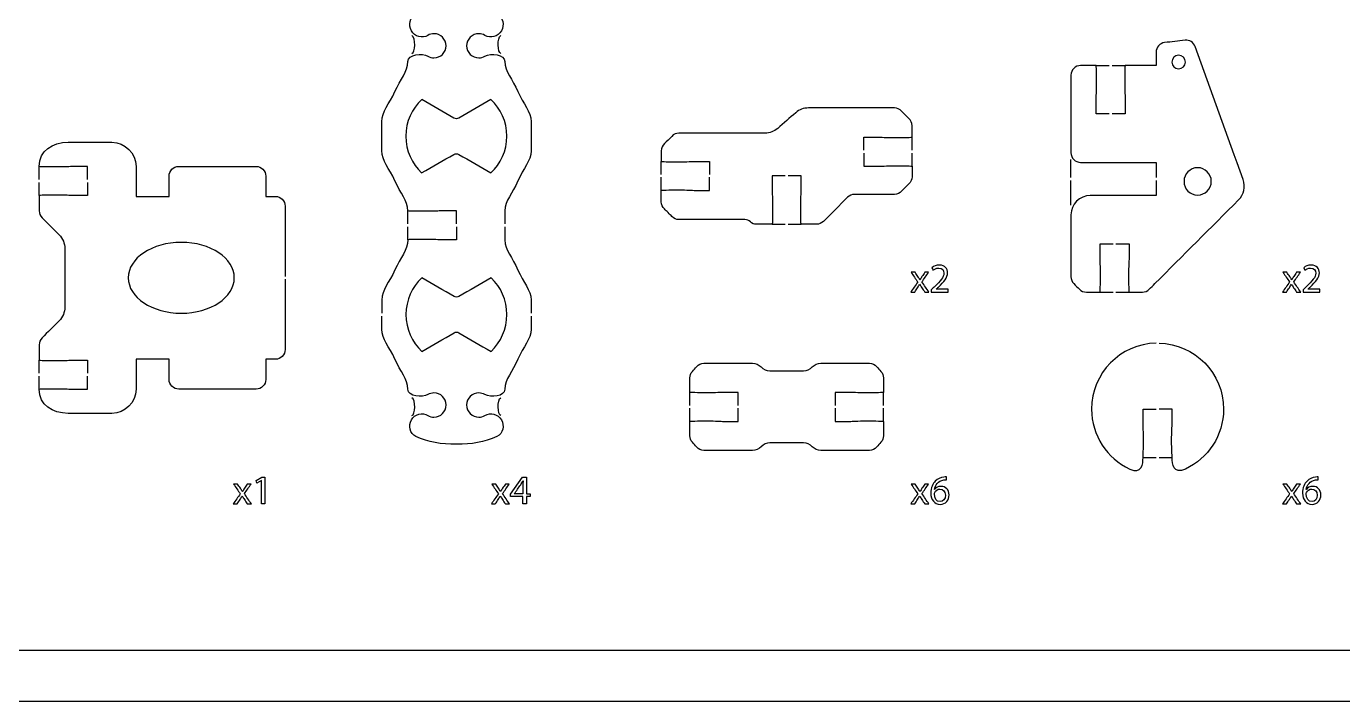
# Model space of a CAD drawing. Extents: x 0 to 465, y 0 to 285.
# Drawn here: x 155.2 to 291.2, y 145.2 to 214.9 of the extents above; entities that cross this region are included whole.
import ezdxf

# ---------------------------------------------------------------- set-up
doc = ezdxf.new("R2010")
doc.units = 0
doc.header["$MEASUREMENT"] = 0
doc.layers.add('DEFAULT', color=18, linetype='CONTINUOUS')

msp = doc.modelspace()

# ---------------------------------------------------------------- linework, layer by layer
at = {"layer": 'DEFAULT', "color": 18}
for points in [[(460.18, 145.18), (5.18, 145.18), (5.18, 280.18), (460.18, 280.18)], [(455.18, 150.45), (80.18, 150.45), (80.18, 275.45), (455.18, 275.45)], [(179.48, 168), (179.47, 168), (179, 167.74), (178.92, 168.03), (179.52, 168.35), (179.84, 168.35), (179.84, 165.6), (179.48, 165.6)], [(206.5, 165.6), (206.5, 166.35), (205.22, 166.35), (205.22, 166.59), (206.45, 168.35), (206.85, 168.35), (206.85, 166.64), (207.24, 166.64), (207.24, 166.35), (206.85, 166.35), (206.85, 165.6)]]:
    msp.add_lwpolyline(points, close=True, dxfattribs=at)
at = {"layer": 'DEFAULT', "color": 1}
for points in [[(265.73, 210.87), (267.08, 210.87)], [(267.38, 210.87), (268.73, 210.87)], [(246.71, 202.12), (246.71, 203.47)], [(246.71, 200.47), (246.71, 201.83)], [(156.51, 199.1), (156.51, 200.44)], [(220.79, 199.63), (220.79, 200.97)], [(263.13, 199.31), (263.13, 201.17)], [(156.51, 197.45), (156.51, 198.8)], [(220.79, 197.98), (220.79, 199.33)], [(263.13, 196.45), (263.13, 199.01)], [(194.61, 194.51), (194.61, 195.86)], [(194.61, 192.87), (194.61, 194.21)], [(232.25, 194.48), (233.6, 194.48)], [(233.9, 194.48), (235.25, 194.48)], [(266.13, 187.47), (267.48, 187.47)], [(267.78, 187.47), (269.13, 187.47)], [(156.51, 179.1), (156.51, 180.45)], [(156.51, 177.45), (156.51, 178.8)], [(223.75, 175.77), (223.75, 177.12)], [(243.75, 175.77), (243.75, 177.12)], [(223.75, 174.12), (223.75, 175.47)], [(243.75, 174.12), (243.75, 175.47)], [(270.58, 170.38), (271.93, 170.38)], [(272.23, 170.38), (273.58, 170.38)]]:
    msp.add_lwpolyline(points, dxfattribs=at)
for points, knots in [([(199.62, 194.51), (199.62, 194.96), (199.62, 195.41), (199.62, 195.86), (199.11, 195.86), (198.61, 195.86), (198.11, 195.86), (197.83, 195.86), (197.33, 195.82), (196.36, 195.82), (195.4, 195.82), (194.61, 195.84), (194.61, 195.86), (194.61, 196.93), (193.83, 197.66), (193.26, 198.97), (192.69, 200.28), (191.91, 201.01), (191.91, 202.08), (191.91, 203.08), (191.91, 204.08), (191.91, 205.07), (191.91, 206.14), (192.69, 206.87), (193.26, 208.18), (193.83, 209.49), (194.61, 210.21), (194.61, 211.28), (194.61, 212.05), (196.08, 212.18), (196.68, 211.83), (196.86, 211.72), (197.08, 211.66), (197.3, 211.66), (197.99, 211.66), (198.55, 212.22), (198.55, 212.91), (198.55, 213.6), (197.99, 214.16), (197.3, 214.16), (197.08, 214.16), (196.86, 214.1), (196.68, 213.99), (196.08, 213.64), (195.32, 213.85), (194.97, 214.45), (194.63, 215.04), (194.8, 215.87), (195.42, 216.16), (196.77, 216.79), (198.04, 216.97), (199.62, 216.97), (201.2, 216.97), (202.47, 216.79), (203.81, 216.16), (204.44, 215.87), (204.61, 215.04), (204.27, 214.45), (203.92, 213.85), (203.15, 213.64), (202.56, 213.99), (202.37, 214.1), (202.16, 214.16), (201.94, 214.16), (201.25, 214.16), (200.68, 213.6), (200.68, 212.91), (200.68, 212.22), (201.25, 211.66), (201.94, 211.66), (202.16, 211.66), (202.38, 211.72), (202.56, 211.83), (203.16, 212.18), (204.63, 212.05), (204.63, 211.28), (204.63, 210.21), (205.41, 209.49), (205.98, 208.18), (206.55, 206.87), (207.33, 206.14), (207.33, 205.07), (207.33, 204.07), (207.33, 203.07), (207.33, 202.07), (207.33, 201), (206.55, 200.28), (205.98, 198.96), (205.41, 197.66), (204.63, 196.93), (204.63, 195.86), (204.63, 195.41), (204.63, 194.96), (204.63, 194.51)], [0, 0, 0, 0, 3.83, 3.83, 3.83, 8.09, 8.09, 8.09, 9.09, 9.09, 9.09, 10.09, 10.09, 10.09, 11.09, 11.09, 11.09, 12.09, 12.09, 12.09, 20.59, 20.59, 20.59, 21.59, 21.59, 21.59, 22.59, 22.59, 22.59, 23.59, 23.59, 23.59, 24.59, 24.59, 24.59, 25.59, 25.59, 25.59, 26.59, 26.59, 26.59, 27.59, 27.59, 27.59, 28.59, 28.59, 28.59, 29.59, 29.59, 29.59, 30.59, 30.59, 30.59, 31.59, 31.59, 31.59, 32.59, 32.59, 32.59, 33.59, 33.59, 33.59, 34.59, 34.59, 34.59, 35.59, 35.59, 35.59, 36.59, 36.59, 36.59, 37.59, 37.59, 37.59, 38.59, 38.59, 38.59, 39.59, 39.59, 39.59, 40.59, 40.59, 40.59, 49.1, 49.1, 49.1, 50.1, 50.1, 50.1, 51.1, 51.1, 51.1, 54.93, 54.93, 54.93, 54.93]), ([(267.78, 192.47), (268.23, 192.47), (268.68, 192.47), (269.13, 192.47), (269.13, 191.97), (269.13, 191.47), (269.13, 190.97), (269.13, 190.69), (269.08, 190.19), (269.08, 189.22), (269.08, 188.26), (269.1, 187.47), (269.13, 187.47), (269.59, 187.47), (270.05, 187.47), (270.51, 187.47), (270.77, 187.47), (271.02, 187.58), (271.21, 187.76), (271.41, 187.96), (271.61, 188.16), (271.8, 188.35), (274.69, 191.24), (277.57, 194.12), (280.45, 197), (281, 197.55), (281.18, 198.36), (280.92, 199.09), (279.27, 203.67), (277.62, 208.25), (275.97, 212.83), (275.82, 213.27), (275.38, 213.54), (274.92, 213.49), (274.21, 213.4), (273.51, 213.32), (272.81, 213.24), (272.31, 213.18), (271.93, 212.75), (271.93, 212.24), (271.93, 211.78), (271.93, 211.33), (271.93, 210.87), (270.86, 210.87), (269.79, 210.87), (268.73, 210.87), (268.7, 210.87), (268.68, 210.09), (268.68, 209.12), (268.68, 208.16), (268.73, 207.66), (268.73, 207.37), (268.73, 206.87), (268.73, 206.37), (268.73, 205.87), (268.28, 205.87), (267.83, 205.87), (267.38, 205.87)], [0, 0, 0, 0, 3.82, 3.82, 3.82, 8.07, 8.07, 8.07, 9.07, 9.07, 9.07, 10.07, 10.07, 10.07, 13.98, 13.98, 13.98, 14.98, 14.98, 14.98, 17.36296, 17.36296, 17.36296, 52.018264, 52.018264, 52.018264, 53.018264, 53.018264, 53.018264, 94.4207, 94.4207, 94.4207, 95.4207, 95.4207, 95.4207, 101.422842, 101.422842, 101.422842, 102.422842, 102.422842, 102.422842, 106.302842, 106.302842, 106.302842, 115.372842, 115.372842, 115.372842, 116.372842, 116.372842, 116.372842, 117.372842, 117.372842, 117.372842, 121.622842, 121.622842, 121.622842, 125.442842, 125.442842, 125.442842, 125.442842]), ([(267.08, 205.87), (266.63, 205.87), (266.18, 205.87), (265.73, 205.87), (265.73, 206.37), (265.73, 206.87), (265.73, 207.37), (265.73, 207.66), (265.78, 208.16), (265.78, 209.12), (265.78, 210.09), (265.75, 210.87), (265.73, 210.87), (265.2, 210.87), (264.66, 210.87), (264.13, 210.87), (263.58, 210.87), (263.13, 210.42), (263.13, 209.87), (263.13, 207.2), (263.13, 204.54), (263.13, 201.87), (263.13, 201.32), (263.58, 200.87), (264.13, 200.87), (266.73, 200.87), (269.33, 200.87), (271.93, 200.87), (271.93, 200.35), (271.93, 199.83), (271.93, 199.31)], [0, 0, 0, 0, 3.83, 3.83, 3.83, 8.08, 8.08, 8.08, 9.08, 9.08, 9.08, 10.08, 10.08, 10.08, 14.610011, 14.610011, 14.610011, 15.610011, 15.610011, 15.610011, 38.270011, 38.270011, 38.270011, 39.270011, 39.270011, 39.270011, 61.370011, 61.370011, 61.370011, 65.800011, 65.800011, 65.800011, 65.800011]), ([(273.55, 211.23), (273.55, 211.62), (273.86, 211.94), (274.25, 211.94), (274.64, 211.94), (274.96, 211.62), (274.96, 211.23), (274.96, 210.84), (274.64, 210.53), (274.25, 210.53), (273.86, 210.53), (273.55, 210.84), (273.55, 211.23)], [1, 1, 1, 1, 2, 2, 2, 3, 3, 3, 4, 4, 4, 5, 5, 5, 5]), ([(203.19, 199.78), (202.08, 200.42), (200.97, 201.06), (199.86, 201.7), (199.71, 201.79), (199.52, 201.79), (199.36, 201.7), (198.25, 201.06), (197.14, 200.42), (196.03, 199.78), (195.03, 200.73), (194.39, 202.08), (194.39, 203.58), (194.39, 205.07), (195.03, 206.42), (196.04, 207.37), (197.15, 206.73), (198.25, 206.09), (199.36, 205.45), (199.52, 205.36), (199.71, 205.36), (199.86, 205.45), (200.97, 206.09), (202.08, 206.73), (203.19, 207.37), (204.2, 206.42), (204.83, 205.08), (204.83, 203.58), (204.83, 202.08), (204.2, 200.73), (203.19, 199.78)], [0, 0, 0, 0, 10.90028, 10.90028, 10.90028, 11.90028, 11.90028, 11.90028, 22.795563, 22.795563, 22.795563, 23.795563, 23.795563, 23.795563, 24.795563, 24.795563, 24.795563, 35.678527, 35.678527, 35.678527, 36.678527, 36.678527, 36.678527, 47.570148, 47.570148, 47.570148, 48.570148, 48.570148, 48.570148, 49.570148, 49.570148, 49.570148, 49.570148]), ([(241.71, 202.12), (241.71, 202.58), (241.71, 203.03), (241.71, 203.48), (242.21, 203.48), (242.71, 203.48), (243.21, 203.48), (243.5, 203.48), (243.99, 203.43), (244.96, 203.43), (245.93, 203.43), (246.71, 203.45), (246.71, 203.48), (246.71, 203.87), (246.71, 204.26), (246.71, 204.66), (246.71, 204.94), (246.59, 205.23), (246.37, 205.41), (246.15, 205.6), (245.82, 205.95), (245.62, 206.16), (245.43, 206.37), (245.17, 206.49), (244.89, 206.49), (241.92, 206.49), (238.96, 206.49), (236, 206.49), (235.51, 206.49), (235.05, 206.32), (234.68, 206), (234.06, 205.46), (233.44, 204.92), (232.82, 204.38), (232.45, 204.06), (231.99, 203.89), (231.51, 203.89), (228.54, 203.89), (225.58, 203.89), (222.62, 203.89), (222.34, 203.89), (222.07, 203.77), (221.88, 203.56), (221.68, 203.35), (221.35, 203.01), (221.13, 202.81), (220.92, 202.62), (220.79, 202.35), (220.79, 202.06), (220.79, 201.7), (220.79, 201.34), (220.79, 200.97), (220.79, 200.95), (221.58, 200.93), (222.54, 200.93), (223.51, 200.93), (224.01, 200.97), (224.29, 200.97), (224.79, 200.97), (225.29, 200.97), (225.79, 200.97), (225.79, 200.53), (225.79, 200.08), (225.79, 199.63)], [0, 0, 0, 0, 3.83, 3.83, 3.83, 8.08, 8.08, 8.08, 9.08, 9.08, 9.08, 10.08, 10.08, 10.08, 13.43, 13.43, 13.43, 14.43, 14.43, 14.43, 15.43, 15.43, 15.43, 16.43, 16.43, 16.43, 41.63, 41.63, 41.63, 42.63, 42.63, 42.63, 49.633728, 49.633728, 49.633728, 50.633728, 50.633728, 50.633728, 75.833728, 75.833728, 75.833728, 76.833728, 76.833728, 76.833728, 77.833728, 77.833728, 77.833728, 78.833728, 78.833728, 78.833728, 81.913728, 81.913728, 81.913728, 82.913728, 82.913728, 82.913728, 83.913728, 83.913728, 83.913728, 88.163728, 88.163728, 88.163728, 91.983728, 91.983728, 91.983728, 91.983728]), ([(161.5, 199.1), (161.5, 199.55), (161.5, 200), (161.5, 200.44), (161, 200.44), (160.5, 200.44), (160.01, 200.44), (159.72, 200.44), (159.22, 200.4), (158.26, 200.4), (157.29, 200.4), (156.51, 200.42), (156.51, 200.44), (156.51, 202.1), (157.85, 202.95), (159.51, 202.95), (161.01, 202.95), (162.51, 202.95), (164.01, 202.95), (165.39, 202.95), (166.51, 201.82), (166.51, 200.44), (166.51, 199.41), (166.51, 198.38), (166.51, 197.35), (167.65, 197.35), (168.79, 197.35), (169.93, 197.35), (169.93, 198.05), (169.93, 198.75), (169.93, 199.45), (169.93, 200), (170.37, 200.45), (170.92, 200.45), (173.59, 200.45), (176.26, 200.45), (178.92, 200.45), (179.47, 200.45), (179.92, 200), (179.92, 199.45), (179.92, 198.75), (179.93, 198.05), (179.93, 197.35), (180.26, 197.35), (180.59, 197.35), (180.92, 197.35), (181.48, 197.35), (181.92, 196.9), (181.92, 196.35), (181.92, 193.93), (181.92, 191.51), (181.92, 189.1)], [0, 0, 0, 0, 3.82, 3.82, 3.82, 8.07, 8.07, 8.07, 9.07, 9.07, 9.07, 10.07, 10.07, 10.07, 11.07, 11.07, 11.07, 23.82, 23.82, 23.82, 24.82, 24.82, 24.82, 33.6, 33.6, 33.6, 43.29, 43.29, 43.29, 49.25, 49.25, 49.25, 50.25, 50.25, 50.25, 72.92, 72.92, 72.92, 73.92, 73.92, 73.92, 79.880008, 79.880008, 79.880008, 82.710008, 82.710008, 82.710008, 83.710008, 83.710008, 83.710008, 104.270008, 104.270008, 104.270008, 104.270008]), ([(241.71, 201.83), (241.71, 201.37), (241.71, 200.92), (241.71, 200.47), (242.21, 200.47), (242.71, 200.47), (243.21, 200.47), (243.5, 200.47), (243.99, 200.52), (244.96, 200.52), (245.93, 200.52), (246.71, 200.5), (246.71, 200.47), (246.71, 200.11), (246.71, 199.75), (246.71, 199.39), (246.71, 199.11), (246.59, 198.84), (246.39, 198.65), (246.17, 198.45), (245.83, 198.11), (245.62, 197.89), (245.44, 197.68), (245.17, 197.56), (244.88, 197.56), (243.51, 197.56), (242.13, 197.56), (240.75, 197.56), (240.48, 197.56), (240.23, 197.46), (240.04, 197.27), (239.21, 196.43), (238.38, 195.6), (237.55, 194.77), (237.35, 194.58), (237.1, 194.48), (236.84, 194.48), (236.31, 194.48), (235.78, 194.48), (235.25, 194.48), (235.22, 194.48), (235.2, 195.26), (235.2, 196.23), (235.2, 197.2), (235.25, 197.69), (235.25, 197.98), (235.25, 198.48), (235.25, 198.98), (235.25, 199.48), (234.8, 199.48), (234.35, 199.48), (233.9, 199.48)], [0, 0, 0, 0, 3.83, 3.83, 3.83, 8.08, 8.08, 8.08, 9.08, 9.08, 9.08, 10.08, 10.08, 10.08, 13.16, 13.16, 13.16, 14.16, 14.16, 14.16, 15.16, 15.16, 15.16, 16.16, 16.16, 16.16, 27.88, 27.88, 27.88, 28.88, 28.88, 28.88, 38.892632, 38.892632, 38.892632, 39.892632, 39.892632, 39.892632, 44.382632, 44.382632, 44.382632, 45.382632, 45.382632, 45.382632, 46.382632, 46.382632, 46.382632, 50.632632, 50.632632, 50.632632, 54.452632, 54.452632, 54.452632, 54.452632]), ([(274.81, 198.91), (274.81, 199.69), (275.44, 200.32), (276.22, 200.32), (276.99, 200.32), (277.63, 199.69), (277.63, 198.91), (277.63, 198.13), (276.99, 197.5), (276.22, 197.5), (275.44, 197.5), (274.81, 198.13), (274.81, 198.91)], [1, 1, 1, 1, 2, 2, 2, 3, 3, 3, 4, 4, 4, 5, 5, 5, 5]), ([(161.5, 198.8), (161.5, 198.35), (161.5, 197.9), (161.5, 197.45), (161, 197.45), (160.5, 197.45), (160.01, 197.45), (159.72, 197.45), (159.22, 197.5), (158.26, 197.5), (157.29, 197.5), (156.51, 197.47), (156.51, 197.45), (156.51, 196.92), (156.51, 196.39), (156.51, 195.86), (156.51, 195.6), (156.61, 195.34), (156.8, 195.16), (157.39, 194.57), (157.98, 193.98), (158.57, 193.39), (158.95, 193.02), (159.15, 192.5), (159.15, 191.97), (159.15, 189.96), (159.15, 187.94), (159.15, 185.92), (159.15, 185.39), (158.95, 184.88), (158.57, 184.51), (157.98, 183.92), (157.39, 183.33), (156.8, 182.74), (156.61, 182.55), (156.51, 182.3), (156.51, 182.03), (156.51, 181.5), (156.51, 180.97), (156.51, 180.45), (156.51, 180.42), (157.29, 180.4), (158.26, 180.4), (159.22, 180.4), (159.72, 180.45), (160.01, 180.45), (160.5, 180.45), (161, 180.45), (161.5, 180.45), (161.5, 180), (161.5, 179.55), (161.5, 179.1)], [0, 0, 0, 0, 3.83, 3.83, 3.83, 8.08, 8.08, 8.08, 9.08, 9.08, 9.08, 10.08, 10.08, 10.08, 14.57, 14.57, 14.57, 15.57, 15.57, 15.57, 22.65521, 22.65521, 22.65521, 23.65521, 23.65521, 23.65521, 40.81521, 40.81521, 40.81521, 41.81521, 41.81521, 41.81521, 48.90042, 48.90042, 48.90042, 49.90042, 49.90042, 49.90042, 54.39042, 54.39042, 54.39042, 55.39042, 55.39042, 55.39042, 56.39042, 56.39042, 56.39042, 60.64042, 60.64042, 60.64042, 64.46042, 64.46042, 64.46042, 64.46042]), ([(233.6, 199.48), (233.15, 199.48), (232.7, 199.48), (232.25, 199.48), (232.25, 198.98), (232.25, 198.48), (232.25, 197.98), (232.25, 197.69), (232.3, 197.2), (232.3, 196.23), (232.3, 195.26), (232.28, 194.48), (232.25, 194.48), (231.7, 194.48), (231.15, 194.48), (230.59, 194.48), (230.37, 194.48), (230.16, 194.56), (230, 194.72), (229.85, 194.88), (229.64, 194.96), (229.42, 194.96), (227.15, 194.96), (224.89, 194.96), (222.62, 194.96), (222.34, 194.96), (222.08, 195.08), (221.89, 195.28), (221.68, 195.51), (221.34, 195.85), (221.11, 196.06), (220.91, 196.25), (220.79, 196.51), (220.79, 196.79), (220.79, 197.19), (220.79, 197.58), (220.79, 197.98), (220.79, 198), (221.58, 198.03), (222.54, 198.03), (223.51, 198.03), (224.01, 197.98), (224.29, 197.98), (224.79, 197.98), (225.29, 197.98), (225.79, 197.98), (225.79, 198.43), (225.79, 198.88), (225.79, 199.33)], [0, 0, 0, 0, 3.83, 3.83, 3.83, 8.08, 8.08, 8.08, 9.08, 9.08, 9.08, 10.08, 10.08, 10.08, 14.79, 14.79, 14.79, 15.79, 15.79, 15.79, 16.79, 16.79, 16.79, 36.06, 36.06, 36.06, 37.06, 37.06, 37.06, 38.06, 38.06, 38.06, 39.06, 39.06, 39.06, 42.42, 42.42, 42.42, 43.42, 43.42, 43.42, 44.42, 44.42, 44.42, 48.67, 48.67, 48.67, 52.5, 52.5, 52.5, 52.5]), ([(271.93, 199.01), (271.93, 198.49), (271.93, 197.97), (271.93, 197.45), (269.66, 197.45), (267.39, 197.45), (265.13, 197.45), (264.02, 197.45), (263.13, 196.55), (263.13, 195.45), (263.13, 193.32), (263.13, 191.19), (263.13, 189.06), (263.13, 188.8), (263.23, 188.54), (263.42, 188.35), (263.62, 188.16), (263.81, 187.96), (264.01, 187.77), (264.2, 187.58), (264.45, 187.47), (264.72, 187.47), (265.19, 187.47), (265.66, 187.47), (266.13, 187.47), (266.15, 187.47), (266.18, 188.26), (266.18, 189.22), (266.18, 190.19), (266.13, 190.69), (266.13, 190.97), (266.13, 191.47), (266.13, 191.97), (266.13, 192.47), (266.58, 192.47), (267.03, 192.47), (267.48, 192.47)], [0, 0, 0, 0, 4.42, 4.42, 4.42, 23.7, 23.7, 23.7, 24.7, 24.7, 24.7, 42.8, 42.8, 42.8, 43.8, 43.8, 43.8, 46.161737, 46.161737, 46.161737, 47.161737, 47.161737, 47.161737, 51.161737, 51.161737, 51.161737, 52.161737, 52.161737, 52.161737, 53.161737, 53.161737, 53.161737, 57.411737, 57.411737, 57.411737, 61.241737, 61.241737, 61.241737, 61.241737]), ([(199.62, 194.21), (199.62, 193.76), (199.62, 193.31), (199.62, 192.87), (199.11, 192.87), (198.61, 192.87), (198.11, 192.87), (197.83, 192.87), (197.33, 192.92), (196.36, 192.92), (195.4, 192.92), (194.61, 192.9), (194.61, 192.87), (194.61, 191.8), (193.83, 191.07), (193.26, 189.76), (192.69, 188.45), (191.91, 187.72), (191.91, 186.65), (191.91, 186.2), (191.91, 185.75), (191.91, 185.3)], [0, 0, 0, 0, 3.82, 3.82, 3.82, 8.08, 8.08, 8.08, 9.08, 9.08, 9.08, 10.08, 10.08, 10.08, 11.08, 11.08, 11.08, 12.08, 12.08, 12.08, 15.91, 15.91, 15.91, 15.91]), ([(204.63, 194.21), (204.63, 193.76), (204.63, 193.31), (204.63, 192.86), (204.63, 191.79), (205.41, 191.07), (205.98, 189.75), (206.55, 188.44), (207.33, 187.72), (207.33, 186.65), (207.33, 186.2), (207.33, 185.75), (207.33, 185.3)], [0, 0, 0, 0, 3.83, 3.83, 3.83, 4.83, 4.83, 4.83, 5.83, 5.83, 5.83, 9.66, 9.66, 9.66, 9.66]), ([(171.19, 192.61), (174.22, 192.61), (176.67, 190.97), (176.67, 188.95), (176.67, 186.93), (174.22, 185.29), (171.19, 185.29), (168.17, 185.29), (165.71, 186.93), (165.71, 188.95), (165.71, 190.97), (168.17, 192.61), (171.19, 192.61)], [1, 1, 1, 1, 2, 2, 2, 3, 3, 3, 4, 4, 4, 5, 5, 5, 5]), ([(181.92, 188.8), (181.92, 186.38), (181.92, 183.96), (181.92, 181.55), (181.92, 180.99), (181.48, 180.54), (180.92, 180.54), (180.59, 180.54), (180.26, 180.54), (179.93, 180.54), (179.93, 179.85), (179.92, 179.15), (179.92, 178.45), (179.92, 177.9), (179.47, 177.45), (178.92, 177.45), (176.26, 177.45), (173.59, 177.45), (170.93, 177.45), (170.38, 177.45), (169.93, 177.9), (169.93, 178.45), (169.93, 179.15), (169.93, 179.85), (169.93, 180.54), (168.79, 180.54), (167.65, 180.54), (166.51, 180.54), (166.51, 179.51), (166.51, 178.48), (166.51, 177.44), (166.51, 176.06), (165.39, 174.95), (164.01, 174.95), (162.51, 174.95), (161.01, 174.95), (159.51, 174.95), (157.85, 174.95), (156.51, 175.79), (156.51, 177.45), (156.51, 177.48), (157.29, 177.5), (158.26, 177.5), (159.22, 177.5), (159.72, 177.45), (160.01, 177.45), (160.5, 177.45), (161, 177.45), (161.5, 177.45), (161.5, 177.9), (161.5, 178.35), (161.5, 178.8)], [0, 0, 0, 0, 20.55, 20.55, 20.55, 21.55, 21.55, 21.55, 24.37, 24.37, 24.37, 30.310008, 30.310008, 30.310008, 31.310008, 31.310008, 31.310008, 53.970008, 53.970008, 53.970008, 54.970008, 54.970008, 54.970008, 60.910008, 60.910008, 60.910008, 70.600008, 70.600008, 70.600008, 79.390008, 79.390008, 79.390008, 80.390008, 80.390008, 80.390008, 93.150008, 93.150008, 93.150008, 94.150008, 94.150008, 94.150008, 95.150008, 95.150008, 95.150008, 96.150008, 96.150008, 96.150008, 100.400008, 100.400008, 100.400008, 104.230008, 104.230008, 104.230008, 104.230008]), ([(204.84, 185.15), (204.84, 183.65), (204.21, 182.3), (203.2, 181.35), (202.09, 181.99), (200.98, 182.63), (199.88, 183.27), (199.72, 183.36), (199.53, 183.36), (199.38, 183.27), (198.27, 182.63), (197.16, 181.99), (196.05, 181.35), (195.04, 182.3), (194.4, 183.65), (194.4, 185.15), (194.4, 186.65), (195.04, 188), (196.04, 188.95), (197.15, 188.3), (198.27, 187.66), (199.38, 187.02), (199.53, 186.94), (199.72, 186.94), (199.88, 187.03), (200.99, 187.67), (202.1, 188.31), (203.21, 188.95), (204.21, 188), (204.84, 186.65), (204.84, 185.15)], [1, 1, 1, 1, 2, 2, 2, 12.882964, 12.882964, 12.882964, 13.882964, 13.882964, 13.882964, 24.774584, 24.774584, 24.774584, 25.774584, 25.774584, 25.774584, 26.774584, 26.774584, 26.774584, 37.674864, 37.674864, 37.674864, 38.674864, 38.674864, 38.674864, 49.570148, 49.570148, 49.570148, 50.570148, 50.570148, 50.570148, 50.570148]), ([(207.33, 185), (207.33, 184.55), (207.33, 184.1), (207.33, 183.65), (207.33, 182.59), (206.55, 181.86), (205.98, 180.55), (205.41, 179.24), (204.63, 178.51), (204.63, 177.44), (204.63, 176.68), (203.16, 176.55), (202.56, 176.89), (202.38, 177), (202.16, 177.06), (201.94, 177.06), (201.25, 177.06), (200.68, 176.5), (200.68, 175.82), (200.68, 175.12), (201.25, 174.56), (201.94, 174.56), (202.16, 174.56), (202.37, 174.62), (202.56, 174.74), (203.15, 175.08), (203.92, 174.87), (204.27, 174.28), (204.61, 173.68), (204.44, 172.86), (203.81, 172.57), (202.47, 171.93), (201.2, 171.76), (199.62, 171.76), (198.04, 171.76), (196.77, 171.93), (195.42, 172.57), (194.8, 172.86), (194.63, 173.68), (194.97, 174.28), (195.32, 174.87), (196.08, 175.08), (196.68, 174.74), (196.86, 174.62), (197.08, 174.56), (197.3, 174.56), (197.99, 174.56), (198.55, 175.12), (198.55, 175.82), (198.55, 176.5), (197.99, 177.06), (197.3, 177.06), (197.08, 177.06), (196.86, 177), (196.68, 176.89), (196.08, 176.55), (194.61, 176.68), (194.61, 177.44), (194.61, 178.51), (193.83, 179.24), (193.26, 180.55), (192.69, 181.86), (191.91, 182.59), (191.91, 183.65), (191.91, 184.1), (191.91, 184.55), (191.91, 185)], [0, 0, 0, 0, 3.82, 3.82, 3.82, 4.82, 4.82, 4.82, 5.82, 5.82, 5.82, 6.82, 6.82, 6.82, 7.82, 7.82, 7.82, 8.82, 8.82, 8.82, 9.82, 9.82, 9.82, 10.82, 10.82, 10.82, 11.82, 11.82, 11.82, 12.82, 12.82, 12.82, 13.82, 13.82, 13.82, 14.82, 14.82, 14.82, 15.82, 15.82, 15.82, 16.82, 16.82, 16.82, 17.82, 17.82, 17.82, 18.82, 18.82, 18.82, 19.82, 19.82, 19.82, 20.82, 20.82, 20.82, 21.82, 21.82, 21.82, 22.82, 22.82, 22.82, 23.82, 23.82, 23.82, 27.65, 27.65, 27.65, 27.65]), ([(271.93, 182.2), (268.23, 182.12), (265.26, 179.1), (265.26, 175.39), (265.26, 172.65), (266.88, 170.29), (269.2, 169.2), (270.45, 168.62), (270.58, 169.73), (270.58, 170.38), (270.58, 170.74), (270.63, 171.17), (270.63, 172.13), (270.63, 173.1), (270.58, 173.6), (270.58, 173.88), (270.58, 174.38), (270.58, 174.88), (270.58, 175.39), (271.03, 175.39), (271.48, 175.39), (271.93, 175.39)], [0, 0, 0, 0, 1, 1, 1, 2, 2, 2, 3, 3, 3, 4, 4, 4, 5, 5, 5, 9.26, 9.26, 9.26, 13.09, 13.09, 13.09, 13.09]), ([(272.23, 182.2), (275.93, 182.12), (278.9, 179.1), (278.9, 175.39), (278.9, 172.65), (277.29, 170.29), (274.96, 169.2), (273.72, 168.62), (273.58, 169.73), (273.58, 170.38), (273.58, 170.74), (273.53, 171.17), (273.53, 172.13), (273.53, 173.1), (273.58, 173.6), (273.58, 173.88), (273.58, 174.38), (273.58, 174.88), (273.58, 175.39), (273.13, 175.39), (272.68, 175.39), (272.23, 175.39)], [0, 0, 0, 0, 1, 1, 1, 2, 2, 2, 3, 3, 3, 4, 4, 4, 5, 5, 5, 9.26, 9.26, 9.26, 13.08, 13.08, 13.08, 13.08]), ([(228.75, 175.77), (228.75, 176.22), (228.75, 176.67), (228.75, 177.12), (228.25, 177.12), (227.75, 177.12), (227.25, 177.12), (226.97, 177.12), (226.47, 177.07), (225.5, 177.07), (224.53, 177.07), (223.75, 177.1), (223.75, 177.12), (223.75, 177.62), (223.75, 178.11), (223.75, 178.61), (223.75, 178.86), (223.84, 179.1), (224.01, 179.28), (224.16, 179.44), (224.3, 179.6), (224.43, 179.76), (224.62, 179.99), (224.9, 180.12), (225.2, 180.12), (226.87, 180.12), (228.55, 180.12), (230.22, 180.12), (230.56, 180.12), (230.88, 179.98), (231.11, 179.74), (231.34, 179.49), (231.66, 179.35), (232, 179.35), (233.16, 179.35), (234.33, 179.35), (235.5, 179.35), (235.84, 179.35), (236.16, 179.49), (236.39, 179.74), (236.62, 179.98), (236.94, 180.12), (237.28, 180.12), (238.95, 180.12), (240.63, 180.12), (242.3, 180.12), (242.6, 180.12), (242.88, 179.99), (243.06, 179.76), (243.2, 179.6), (243.34, 179.44), (243.49, 179.28), (243.66, 179.1), (243.75, 178.86), (243.75, 178.61), (243.75, 178.11), (243.75, 177.62), (243.75, 177.12), (243.75, 177.09), (242.97, 177.07), (242, 177.07), (241.04, 177.07), (240.54, 177.12), (240.25, 177.12), (239.75, 177.12), (239.25, 177.12), (238.75, 177.12), (238.75, 176.67), (238.75, 176.22), (238.75, 175.77)], [0, 0, 0, 0, 3.82, 3.82, 3.82, 8.07, 8.07, 8.07, 9.07, 9.07, 9.07, 10.07, 10.07, 10.07, 14.29, 14.29, 14.29, 15.29, 15.29, 15.29, 16.29, 16.29, 16.29, 17.29, 17.29, 17.29, 31.53, 31.53, 31.53, 32.53, 32.53, 32.53, 33.53, 33.53, 33.53, 43.450005, 43.450005, 43.450005, 44.450005, 44.450005, 44.450005, 45.450005, 45.450005, 45.450005, 59.680005, 59.680005, 59.680005, 60.680005, 60.680005, 60.680005, 61.680005, 61.680005, 61.680005, 62.680005, 62.680005, 62.680005, 66.890005, 66.890005, 66.890005, 67.890005, 67.890005, 67.890005, 68.890005, 68.890005, 68.890005, 73.140005, 73.140005, 73.140005, 76.960005, 76.960005, 76.960005, 76.960005]), ([(238.75, 175.47), (238.75, 175.02), (238.75, 174.57), (238.75, 174.12), (239.25, 174.12), (239.75, 174.12), (240.25, 174.12), (240.54, 174.12), (241.04, 174.17), (242, 174.17), (242.97, 174.17), (243.75, 174.15), (243.75, 174.12), (243.75, 173.63), (243.75, 173.13), (243.75, 172.63), (243.75, 172.39), (243.66, 172.14), (243.49, 171.96), (243.34, 171.81), (243.2, 171.65), (243.07, 171.48), (242.88, 171.25), (242.6, 171.12), (242.3, 171.12), (240.63, 171.12), (238.95, 171.12), (237.28, 171.12), (236.94, 171.12), (236.62, 171.26), (236.39, 171.51), (236.16, 171.75), (235.84, 171.89), (235.5, 171.89), (234.33, 171.89), (233.17, 171.89), (232, 171.89), (231.67, 171.89), (231.35, 171.75), (231.12, 171.51), (230.89, 171.26), (230.56, 171.12), (230.23, 171.12), (228.55, 171.12), (226.88, 171.12), (225.2, 171.12), (224.91, 171.12), (224.62, 171.25), (224.44, 171.48), (224.3, 171.65), (224.16, 171.81), (224.01, 171.96), (223.84, 172.14), (223.75, 172.39), (223.75, 172.64), (223.75, 173.13), (223.75, 173.63), (223.75, 174.12), (223.75, 174.15), (224.53, 174.17), (225.5, 174.17), (226.47, 174.17), (226.97, 174.12), (227.25, 174.12), (227.75, 174.12), (228.25, 174.12), (228.75, 174.12), (228.75, 174.57), (228.75, 175.02), (228.75, 175.47)], [0, 0, 0, 0, 3.83, 3.83, 3.83, 8.08, 8.08, 8.08, 9.08, 9.08, 9.08, 10.08, 10.08, 10.08, 14.3, 14.3, 14.3, 15.3, 15.3, 15.3, 16.3, 16.3, 16.3, 17.3, 17.3, 17.3, 31.54, 31.54, 31.54, 32.54, 32.54, 32.54, 33.54, 33.54, 33.54, 43.46, 43.46, 43.46, 44.46, 44.46, 44.46, 45.46, 45.46, 45.46, 59.7, 59.7, 59.7, 60.7, 60.7, 60.7, 61.7, 61.7, 61.7, 62.7, 62.7, 62.7, 66.91, 66.91, 66.91, 67.91, 67.91, 67.91, 68.91, 68.91, 68.91, 73.16, 73.16, 73.16, 76.99, 76.99, 76.99, 76.99])]:
    msp.add_open_spline(points, degree=3, knots=knots, dxfattribs=at)
for points in [[(195.03, 212.11), (195.37, 212.18), (195.43, 213.77), (195.03, 213.97)], [(204.21, 212.11), (203.87, 212.18), (203.81, 213.77), (204.21, 213.97)], [(195.03, 174.72), (195.37, 174.79), (195.43, 176.37), (195.03, 176.57)], [(204.21, 174.72), (203.87, 174.79), (203.81, 176.37), (204.21, 176.57)]]:
    msp.add_open_spline(points, degree=3, dxfattribs=at)
at = {"layer": 'DEFAULT', "color": 18}
for points, knots in [([(247.02, 189.52), (247.12, 189.37), (247.21, 189.23), (247.31, 189.08), (247.39, 188.97), (247.45, 188.86), (247.52, 188.75), (247.52, 188.75), (247.53, 188.75), (247.53, 188.75), (247.6, 188.87), (247.67, 188.97), (247.73, 189.08), (247.83, 189.23), (247.93, 189.37), (248.02, 189.52), (248.16, 189.52), (248.29, 189.52), (248.42, 189.52), (248.19, 189.19), (247.96, 188.86), (247.73, 188.53), (247.97, 188.18), (248.21, 187.82), (248.45, 187.47), (248.3, 187.47), (248.16, 187.47), (248.02, 187.47), (247.92, 187.63), (247.82, 187.78), (247.72, 187.93), (247.64, 188.05), (247.57, 188.17), (247.49, 188.29), (247.43, 188.17), (247.35, 188.06), (247.28, 187.93), (247.18, 187.78), (247.08, 187.63), (246.98, 187.47), (246.84, 187.47), (246.71, 187.47), (246.57, 187.47), (246.81, 187.82), (247.06, 188.17), (247.3, 188.52), (247.07, 188.85), (246.84, 189.19), (246.6, 189.52), (246.74, 189.52), (246.88, 189.52), (247.02, 189.52)], [0, 0, 0, 0, 1.496861, 1.496861, 1.496861, 2.496861, 2.496861, 2.496861, 2.531861, 2.531861, 2.531861, 3.531861, 3.531861, 3.531861, 5.012091, 5.012091, 5.012091, 6.151091, 6.151091, 6.151091, 9.585, 9.585, 9.585, 13.210676, 13.210676, 13.210676, 14.410676, 14.410676, 14.410676, 15.971146, 15.971146, 15.971146, 16.994146, 16.994146, 16.994146, 17.994146, 17.994146, 17.994146, 19.548104, 19.548104, 19.548104, 20.712104, 20.712104, 20.712104, 24.321731, 24.321731, 24.321731, 27.77886, 27.77886, 27.77886, 28.95386, 28.95386, 28.95386, 28.95386]), ([(248.69, 187.47), (248.69, 187.55), (248.69, 187.62), (248.69, 187.7), (248.78, 187.8), (248.88, 187.89), (248.98, 187.98), (249.68, 188.65), (250, 189.01), (250, 189.42), (250, 189.7), (249.87, 189.96), (249.46, 189.96), (249.21, 189.96), (249, 189.83), (248.87, 189.73), (248.83, 189.82), (248.79, 189.9), (248.76, 189.99), (248.95, 190.15), (249.22, 190.27), (249.53, 190.27), (250.13, 190.27), (250.38, 189.86), (250.38, 189.47), (250.38, 188.96), (250.01, 188.55), (249.43, 187.99), (249.36, 187.92), (249.28, 187.86), (249.21, 187.78), (249.62, 187.78), (250.03, 187.78), (250.44, 187.78), (250.44, 187.68), (250.44, 187.58), (250.44, 187.47), (249.86, 187.47), (249.27, 187.47), (248.69, 187.47)], [4.979, 4.979, 4.979, 4.979, 5.626, 5.626, 5.626, 6.780123, 6.780123, 6.780123, 7.780123, 7.780123, 7.780123, 8.780123, 8.780123, 8.780123, 9.780123, 9.780123, 9.780123, 10.595565, 10.595565, 10.595565, 11.595565, 11.595565, 11.595565, 12.595565, 12.595565, 12.595565, 13.595565, 13.595565, 13.595565, 14.468037, 14.468037, 14.468037, 17.970037, 17.970037, 17.970037, 18.845037, 18.845037, 18.845037, 23.824037, 23.824037, 23.824037, 23.824037]), ([(285.44, 189.52), (285.54, 189.37), (285.64, 189.23), (285.73, 189.08), (285.81, 188.97), (285.87, 188.86), (285.94, 188.75), (285.94, 188.75), (285.95, 188.75), (285.95, 188.75), (286.02, 188.87), (286.09, 188.97), (286.16, 189.08), (286.25, 189.23), (286.35, 189.37), (286.44, 189.52), (286.58, 189.52), (286.71, 189.52), (286.85, 189.52), (286.61, 189.19), (286.38, 188.86), (286.15, 188.53), (286.39, 188.18), (286.63, 187.82), (286.87, 187.47), (286.73, 187.47), (286.58, 187.47), (286.44, 187.47), (286.34, 187.63), (286.24, 187.78), (286.14, 187.93), (286.06, 188.05), (285.99, 188.17), (285.91, 188.29), (285.85, 188.17), (285.77, 188.06), (285.7, 187.93), (285.6, 187.78), (285.5, 187.63), (285.4, 187.47), (285.27, 187.47), (285.13, 187.47), (284.99, 187.47), (285.23, 187.82), (285.48, 188.17), (285.72, 188.52), (285.49, 188.85), (285.26, 189.19), (285.03, 189.52), (285.16, 189.52), (285.3, 189.52), (285.44, 189.52)], [1.175, 1.175, 1.175, 1.175, 2.671861, 2.671861, 2.671861, 3.671861, 3.671861, 3.671861, 3.706861, 3.706861, 3.706861, 4.706861, 4.706861, 4.706861, 6.187091, 6.187091, 6.187091, 7.326091, 7.326091, 7.326091, 10.76, 10.76, 10.76, 14.385676, 14.385676, 14.385676, 15.585676, 15.585676, 15.585676, 17.146146, 17.146146, 17.146146, 18.169146, 18.169146, 18.169146, 19.169146, 19.169146, 19.169146, 20.723104, 20.723104, 20.723104, 21.888104, 21.888104, 21.888104, 25.498303, 25.498303, 25.498303, 28.955432, 28.955432, 28.955432, 30.130432, 30.130432, 30.130432, 30.130432]), ([(287.11, 187.47), (287.11, 187.55), (287.11, 187.62), (287.11, 187.7), (287.21, 187.8), (287.3, 187.89), (287.4, 187.98), (288.1, 188.65), (288.42, 189.01), (288.42, 189.42), (288.42, 189.7), (288.29, 189.96), (287.88, 189.96), (287.63, 189.96), (287.42, 189.83), (287.29, 189.73), (287.26, 189.82), (287.22, 189.9), (287.18, 189.99), (287.37, 190.15), (287.64, 190.27), (287.95, 190.27), (288.55, 190.27), (288.8, 189.86), (288.8, 189.47), (288.8, 188.96), (288.43, 188.55), (287.85, 187.99), (287.78, 187.92), (287.7, 187.86), (287.63, 187.78), (288.04, 187.78), (288.45, 187.78), (288.86, 187.78), (288.86, 187.68), (288.86, 187.58), (288.86, 187.47), (288.28, 187.47), (287.69, 187.47), (287.11, 187.47)], [4.979, 4.979, 4.979, 4.979, 5.626, 5.626, 5.626, 6.780123, 6.780123, 6.780123, 7.780123, 7.780123, 7.780123, 8.780123, 8.780123, 8.780123, 9.780123, 9.780123, 9.780123, 10.595565, 10.595565, 10.595565, 11.595565, 11.595565, 11.595565, 12.595565, 12.595565, 12.595565, 13.595565, 13.595565, 13.595565, 14.468037, 14.468037, 14.468037, 17.970037, 17.970037, 17.970037, 18.845037, 18.845037, 18.845037, 23.824037, 23.824037, 23.824037, 23.824037]), ([(177.01, 167.65), (177.1, 167.5), (177.2, 167.35), (177.3, 167.21), (177.37, 167.09), (177.44, 166.99), (177.51, 166.87), (177.51, 166.87), (177.51, 166.87), (177.52, 166.87), (177.59, 166.99), (177.65, 167.1), (177.72, 167.21), (177.82, 167.36), (177.91, 167.5), (178.01, 167.65), (178.14, 167.65), (178.28, 167.65), (178.41, 167.65), (178.18, 167.32), (177.95, 166.99), (177.71, 166.66), (177.95, 166.3), (178.19, 165.95), (178.43, 165.6), (178.29, 165.6), (178.15, 165.6), (178.01, 165.6), (177.91, 165.75), (177.81, 165.91), (177.71, 166.06), (177.63, 166.18), (177.56, 166.29), (177.48, 166.41), (177.41, 166.29), (177.34, 166.18), (177.26, 166.06), (177.17, 165.91), (177.07, 165.75), (176.97, 165.6), (176.83, 165.6), (176.69, 165.6), (176.56, 165.6), (176.8, 165.95), (177.04, 166.29), (177.29, 166.64), (177.05, 166.98), (176.82, 167.31), (176.59, 167.65), (176.73, 167.65), (176.87, 167.65), (177.01, 167.65)], [0, 0, 0, 0, 1.497694, 1.497694, 1.497694, 2.497694, 2.497694, 2.497694, 2.532694, 2.532694, 2.532694, 3.532694, 3.532694, 3.532694, 5.012924, 5.012924, 5.012924, 6.151924, 6.151924, 6.151924, 9.585834, 9.585834, 9.585834, 13.211509, 13.211509, 13.211509, 14.411509, 14.411509, 14.411509, 15.971141, 15.971141, 15.971141, 16.994141, 16.994141, 16.994141, 17.994141, 17.994141, 17.994141, 19.547257, 19.547257, 19.547257, 20.711257, 20.711257, 20.711257, 24.320885, 24.320885, 24.320885, 27.778013, 27.778013, 27.778013, 28.953013, 28.953013, 28.953013, 28.953013]), ([(203.68, 167.65), (203.78, 167.5), (203.88, 167.35), (203.97, 167.21), (204.05, 167.09), (204.11, 166.99), (204.18, 166.87), (204.18, 166.87), (204.19, 166.87), (204.19, 166.87), (204.26, 166.99), (204.33, 167.1), (204.4, 167.21), (204.49, 167.36), (204.59, 167.5), (204.68, 167.65), (204.82, 167.65), (204.95, 167.65), (205.09, 167.65), (204.85, 167.32), (204.62, 166.99), (204.39, 166.66), (204.63, 166.3), (204.87, 165.95), (205.11, 165.6), (204.97, 165.6), (204.82, 165.6), (204.68, 165.6), (204.58, 165.75), (204.48, 165.91), (204.38, 166.06), (204.3, 166.18), (204.24, 166.29), (204.15, 166.41), (204.09, 166.29), (204.02, 166.18), (203.94, 166.06), (203.84, 165.91), (203.74, 165.75), (203.64, 165.6), (203.51, 165.6), (203.37, 165.6), (203.23, 165.6), (203.47, 165.95), (203.72, 166.29), (203.96, 166.64), (203.73, 166.98), (203.5, 167.31), (203.27, 167.65), (203.4, 167.65), (203.54, 167.65), (203.68, 167.65)], [1.175, 1.175, 1.175, 1.175, 2.672694, 2.672694, 2.672694, 3.672694, 3.672694, 3.672694, 3.707694, 3.707694, 3.707694, 4.707694, 4.707694, 4.707694, 6.187924, 6.187924, 6.187924, 7.326924, 7.326924, 7.326924, 10.760834, 10.760834, 10.760834, 14.386509, 14.386509, 14.386509, 15.586509, 15.586509, 15.586509, 17.146141, 17.146141, 17.146141, 18.169141, 18.169141, 18.169141, 19.169141, 19.169141, 19.169141, 20.722257, 20.722257, 20.722257, 21.886257, 21.886257, 21.886257, 25.495885, 25.495885, 25.495885, 28.953013, 28.953013, 28.953013, 30.128013, 30.128013, 30.128013, 30.128013]), ([(206.5, 166.64), (206.5, 166.94), (206.5, 167.25), (206.5, 167.56), (206.5, 167.7), (206.5, 167.84), (206.51, 167.99), (206.51, 167.99), (206.5, 167.99), (206.5, 167.99), (206.42, 167.83), (206.35, 167.71), (206.27, 167.58), (206.05, 167.27), (205.82, 166.96), (205.6, 166.64), (205.9, 166.64), (206.2, 166.64), (206.5, 166.64)], [2.554, 2.554, 2.554, 2.554, 5.156, 5.156, 5.156, 6.156, 6.156, 6.156, 6.192, 6.192, 6.192, 7.192, 7.192, 7.192, 10.480063, 10.480063, 10.480063, 13.034063, 13.034063, 13.034063, 13.034063]), ([(247.02, 167.65), (247.12, 167.5), (247.21, 167.35), (247.31, 167.21), (247.39, 167.09), (247.45, 166.99), (247.52, 166.87), (247.52, 166.87), (247.53, 166.87), (247.53, 166.87), (247.6, 166.99), (247.67, 167.1), (247.73, 167.21), (247.83, 167.36), (247.93, 167.5), (248.02, 167.65), (248.16, 167.65), (248.29, 167.65), (248.42, 167.65), (248.19, 167.32), (247.96, 166.99), (247.73, 166.66), (247.97, 166.3), (248.21, 165.95), (248.45, 165.6), (248.3, 165.6), (248.16, 165.6), (248.02, 165.6), (247.92, 165.75), (247.82, 165.91), (247.72, 166.06), (247.64, 166.18), (247.57, 166.29), (247.49, 166.41), (247.43, 166.29), (247.35, 166.18), (247.28, 166.06), (247.18, 165.91), (247.08, 165.75), (246.98, 165.6), (246.84, 165.6), (246.71, 165.6), (246.57, 165.6), (246.81, 165.95), (247.06, 166.29), (247.3, 166.64), (247.07, 166.98), (246.84, 167.31), (246.6, 167.65), (246.74, 167.65), (246.88, 167.65), (247.02, 167.65)], [0, 0, 0, 0, 1.497694, 1.497694, 1.497694, 2.497694, 2.497694, 2.497694, 2.532694, 2.532694, 2.532694, 3.532694, 3.532694, 3.532694, 5.012924, 5.012924, 5.012924, 6.151924, 6.151924, 6.151924, 9.585834, 9.585834, 9.585834, 13.211509, 13.211509, 13.211509, 14.411509, 14.411509, 14.411509, 15.971141, 15.971141, 15.971141, 16.994141, 16.994141, 16.994141, 17.994141, 17.994141, 17.994141, 19.547257, 19.547257, 19.547257, 20.711257, 20.711257, 20.711257, 24.320885, 24.320885, 24.320885, 27.778013, 27.778013, 27.778013, 28.953013, 28.953013, 28.953013, 28.953013]), ([(250.26, 168.09), (250.18, 168.09), (250.08, 168.09), (249.98, 168.07), (249.39, 167.97), (249.09, 167.54), (249.02, 167.09), (249.03, 167.09), (249.03, 167.09), (249.03, 167.09), (249.17, 167.26), (249.39, 167.41), (249.7, 167.41), (250.19, 167.41), (250.53, 167.06), (250.53, 166.52), (250.53, 166.02), (250.19, 165.55), (249.61, 165.55), (249.03, 165.55), (248.64, 166.01), (248.64, 166.72), (248.64, 167.26), (248.84, 167.69), (249.11, 167.96), (249.34, 168.19), (249.64, 168.33), (249.99, 168.37), (250.1, 168.39), (250.19, 168.39), (250.26, 168.39), (250.26, 168.29), (250.26, 168.19), (250.26, 168.09)], [0.864, 0.864, 0.864, 0.864, 1.864, 1.864, 1.864, 2.864, 2.864, 2.864, 2.9, 2.9, 2.9, 3.9, 3.9, 3.9, 4.9, 4.9, 4.9, 5.9, 5.9, 5.9, 6.9, 6.9, 6.9, 7.9, 7.9, 7.9, 8.9, 8.9, 8.9, 9.9, 9.9, 9.9, 10.764, 10.764, 10.764, 10.764]), ([(285.44, 167.65), (285.54, 167.5), (285.64, 167.35), (285.73, 167.21), (285.81, 167.09), (285.87, 166.99), (285.94, 166.87), (285.94, 166.87), (285.95, 166.87), (285.95, 166.87), (286.02, 166.99), (286.09, 167.1), (286.16, 167.21), (286.25, 167.36), (286.35, 167.5), (286.44, 167.65), (286.58, 167.65), (286.71, 167.65), (286.85, 167.65), (286.61, 167.32), (286.38, 166.99), (286.15, 166.66), (286.39, 166.3), (286.63, 165.95), (286.87, 165.6), (286.73, 165.6), (286.58, 165.6), (286.44, 165.6), (286.34, 165.75), (286.24, 165.91), (286.14, 166.06), (286.06, 166.18), (285.99, 166.29), (285.91, 166.41), (285.85, 166.29), (285.77, 166.18), (285.7, 166.06), (285.6, 165.91), (285.5, 165.75), (285.4, 165.6), (285.27, 165.6), (285.13, 165.6), (284.99, 165.6), (285.23, 165.95), (285.48, 166.29), (285.72, 166.64), (285.49, 166.98), (285.26, 167.31), (285.03, 167.65), (285.16, 167.65), (285.3, 167.65), (285.44, 167.65)], [0, 0, 0, 0, 1.497694, 1.497694, 1.497694, 2.497694, 2.497694, 2.497694, 2.532694, 2.532694, 2.532694, 3.532694, 3.532694, 3.532694, 5.012924, 5.012924, 5.012924, 6.151924, 6.151924, 6.151924, 9.585834, 9.585834, 9.585834, 13.211509, 13.211509, 13.211509, 14.411509, 14.411509, 14.411509, 15.971141, 15.971141, 15.971141, 16.994141, 16.994141, 16.994141, 17.994141, 17.994141, 17.994141, 19.547257, 19.547257, 19.547257, 20.712257, 20.712257, 20.712257, 24.322456, 24.322456, 24.322456, 27.779585, 27.779585, 27.779585, 28.954585, 28.954585, 28.954585, 28.954585]), ([(288.68, 168.09), (288.6, 168.09), (288.51, 168.09), (288.4, 168.07), (287.82, 167.97), (287.51, 167.54), (287.44, 167.09), (287.45, 167.09), (287.45, 167.09), (287.46, 167.09), (287.59, 167.26), (287.82, 167.41), (288.12, 167.41), (288.61, 167.41), (288.95, 167.06), (288.95, 166.52), (288.95, 166.02), (288.61, 165.55), (288.04, 165.55), (287.45, 165.55), (287.06, 166.01), (287.06, 166.72), (287.06, 167.26), (287.26, 167.69), (287.53, 167.96), (287.76, 168.19), (288.06, 168.33), (288.41, 168.37), (288.52, 168.39), (288.61, 168.39), (288.68, 168.39), (288.68, 168.29), (288.68, 168.19), (288.68, 168.09)], [0.864, 0.864, 0.864, 0.864, 1.864, 1.864, 1.864, 2.864, 2.864, 2.864, 2.9, 2.9, 2.9, 3.9, 3.9, 3.9, 4.9, 4.9, 4.9, 5.9, 5.9, 5.9, 6.9, 6.9, 6.9, 7.9, 7.9, 7.9, 8.9, 8.9, 8.9, 9.9, 9.9, 9.9, 10.764, 10.764, 10.764, 10.764]), ([(250.15, 166.5), (250.15, 166.89), (249.93, 167.13), (249.58, 167.13), (249.36, 167.13), (249.15, 166.99), (249.05, 166.79), (249.03, 166.75), (249.01, 166.69), (249.01, 166.63), (249.02, 166.17), (249.22, 165.84), (249.61, 165.84), (249.94, 165.84), (250.15, 166.11), (250.15, 166.5)], [1, 1, 1, 1, 2, 2, 2, 3, 3, 3, 4, 4, 4, 5, 5, 5, 6, 6, 6, 6]), ([(288.57, 166.5), (288.57, 166.89), (288.35, 167.13), (288.01, 167.13), (287.78, 167.13), (287.57, 166.99), (287.47, 166.79), (287.45, 166.75), (287.43, 166.69), (287.43, 166.63), (287.44, 166.17), (287.65, 165.84), (288.04, 165.84), (288.36, 165.84), (288.57, 166.11), (288.57, 166.5)], [1, 1, 1, 1, 2, 2, 2, 3, 3, 3, 4, 4, 4, 5, 5, 5, 6, 6, 6, 6])]:
    msp.add_open_spline(points, degree=3, knots=knots, dxfattribs=at)

doc.saveas('drawing.dxf')
